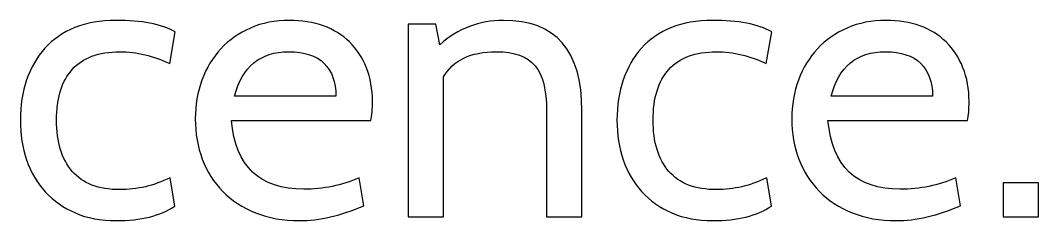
# Model space of a CAD drawing. Header units: centimetres. Extents: x -24 to 24.1, y -20.7 to 0.5.
# Drawn here: x 19.912 to 22.106, y -1.561 to -1.129 of the extents above; entities that cross this region are included whole.
import ezdxf

# ---------------------------------------------------------------- set-up
doc = ezdxf.new("R2010")
doc.units = ezdxf.units.CM
doc.header["$MEASUREMENT"] = 0
doc.layers.add('Layer 1', color=7, linetype='Continuous')

msp = doc.modelspace()

# ---------------------------------------------------------------- linework, layer by layer
at = {"layer": 'Layer 1', "color": 250}
for points, knots in [([(20.11877, -1.56081), (20.08547, -1.56081), (20.05611, -1.5553), (20.03071, -1.5443), (20.03071, -1.5443), (20.00531, -1.53329), (19.98372, -1.51805), (19.96594, -1.49858), (19.96594, -1.49858), (19.94816, -1.4791), (19.93476, -1.45624), (19.92573, -1.43), (19.92573, -1.43), (19.9167, -1.40375), (19.91218, -1.3751), (19.91218, -1.34406), (19.91218, -1.34406), (19.91218, -1.31245), (19.9167, -1.28352), (19.92573, -1.25728), (19.92573, -1.25728), (19.93476, -1.23103), (19.94788, -1.20831), (19.9651, -1.18912), (19.9651, -1.18912), (19.98231, -1.16993), (20.00376, -1.15511), (20.02944, -1.14467), (20.02944, -1.14467), (20.05513, -1.13423), (20.08462, -1.129), (20.11792, -1.129), (20.11792, -1.129), (20.17324, -1.129), (20.21585, -1.13719), (20.24577, -1.15356), (20.24577, -1.15356), (20.24577, -1.15356), (20.23391, -1.22214), (20.23391, -1.22214), (20.23391, -1.22214), (20.19892, -1.20521), (20.16308, -1.19674), (20.12639, -1.19674), (20.12639, -1.19674), (20.08067, -1.19674), (20.04652, -1.20944), (20.02394, -1.23484), (20.02394, -1.23484), (20.00136, -1.26024), (19.99007, -1.29665), (19.99007, -1.34406), (19.99007, -1.34406), (19.99007, -1.39147), (20.00136, -1.4283), (20.02394, -1.45455), (20.02394, -1.45455), (20.04652, -1.4808), (20.08067, -1.49392), (20.12639, -1.49392), (20.12639, -1.49392), (20.16364, -1.49392), (20.19977, -1.48545), (20.23476, -1.46852), (20.23476, -1.46852), (20.23476, -1.46852), (20.24492, -1.52948), (20.24492, -1.52948), (20.24492, -1.52948), (20.21388, -1.55036), (20.17183, -1.56081), (20.11877, -1.56081)], [0, 0, 0, 0, 0.05263158, 0.05263158, 0.05263158, 0.05263158, 0.10526316, 0.10526316, 0.10526316, 0.10526316, 0.15789474, 0.15789474, 0.15789474, 0.15789474, 0.21052632, 0.21052632, 0.21052632, 0.21052632, 0.26315789, 0.26315789, 0.26315789, 0.26315789, 0.31578947, 0.31578947, 0.31578947, 0.31578947, 0.36842105, 0.36842105, 0.36842105, 0.36842105, 0.42105263, 0.42105263, 0.42105263, 0.42105263, 0.47368421, 0.47368421, 0.47368421, 0.47368421, 0.52631579, 0.52631579, 0.52631579, 0.52631579, 0.57894737, 0.57894737, 0.57894737, 0.57894737, 0.63157895, 0.63157895, 0.63157895, 0.63157895, 0.68421053, 0.68421053, 0.68421053, 0.68421053, 0.73684211, 0.73684211, 0.73684211, 0.73684211, 0.78947368, 0.78947368, 0.78947368, 0.78947368, 0.84210526, 0.84210526, 0.84210526, 0.84210526, 0.89473684, 0.89473684, 0.89473684, 0.89473684, 1, 1, 1, 1]), ([(20.66741, -1.34491), (20.66741, -1.34491), (20.36684, -1.34491), (20.36684, -1.34491), (20.36684, -1.34491), (20.37587, -1.44368), (20.4278, -1.49307), (20.52263, -1.49307), (20.52263, -1.49307), (20.56496, -1.49307), (20.60475, -1.48489), (20.64201, -1.46852), (20.64201, -1.46852), (20.64201, -1.46852), (20.65217, -1.52863), (20.65217, -1.52863), (20.65217, -1.52863), (20.60306, -1.55008), (20.55678, -1.56081), (20.51331, -1.56081), (20.51331, -1.56081), (20.47832, -1.56081), (20.44685, -1.55516), (20.41891, -1.54387), (20.41891, -1.54387), (20.39097, -1.53258), (20.3674, -1.5172), (20.34821, -1.49773), (20.34821, -1.49773), (20.32902, -1.47826), (20.31435, -1.45511), (20.30419, -1.4283), (20.30419, -1.4283), (20.29403, -1.40149), (20.28895, -1.37256), (20.28895, -1.34152), (20.28895, -1.34152), (20.28895, -1.3116), (20.29374, -1.28366), (20.30334, -1.2577), (20.30334, -1.2577), (20.31294, -1.23173), (20.32648, -1.2093), (20.34398, -1.19039), (20.34398, -1.19039), (20.36148, -1.17148), (20.38279, -1.15652), (20.4079, -1.14552), (20.4079, -1.14552), (20.43302, -1.13451), (20.4611, -1.129), (20.49215, -1.129), (20.49215, -1.129), (20.51868, -1.129), (20.54295, -1.13296), (20.56496, -1.14086), (20.56496, -1.14086), (20.58697, -1.14876), (20.60574, -1.16033), (20.62126, -1.17557), (20.62126, -1.17557), (20.63679, -1.19081), (20.64892, -1.2093), (20.65767, -1.23103), (20.65767, -1.23103), (20.66642, -1.25276), (20.67079, -1.27717), (20.67079, -1.30427), (20.67079, -1.30427), (20.67079, -1.32007), (20.66967, -1.33362), (20.66741, -1.34491)], [0, 0, 0, 0, 0.05263158, 0.05263158, 0.05263158, 0.05263158, 0.10526316, 0.10526316, 0.10526316, 0.10526316, 0.15789474, 0.15789474, 0.15789474, 0.15789474, 0.21052632, 0.21052632, 0.21052632, 0.21052632, 0.26315789, 0.26315789, 0.26315789, 0.26315789, 0.31578947, 0.31578947, 0.31578947, 0.31578947, 0.36842105, 0.36842105, 0.36842105, 0.36842105, 0.42105263, 0.42105263, 0.42105263, 0.42105263, 0.47368421, 0.47368421, 0.47368421, 0.47368421, 0.52631579, 0.52631579, 0.52631579, 0.52631579, 0.57894737, 0.57894737, 0.57894737, 0.57894737, 0.63157895, 0.63157895, 0.63157895, 0.63157895, 0.68421053, 0.68421053, 0.68421053, 0.68421053, 0.73684211, 0.73684211, 0.73684211, 0.73684211, 0.78947368, 0.78947368, 0.78947368, 0.78947368, 0.84210526, 0.84210526, 0.84210526, 0.84210526, 0.89473684, 0.89473684, 0.89473684, 0.89473684, 1, 1, 1, 1]), ([(21.12208, -1.55234), (21.12208, -1.55234), (21.04587, -1.55234), (21.04587, -1.55234), (21.04587, -1.55234), (21.04587, -1.55234), (21.04587, -1.32374), (21.04587, -1.32374), (21.04587, -1.32374), (21.04587, -1.27915), (21.03755, -1.24683), (21.0209, -1.2268), (21.0209, -1.2268), (21.00425, -1.20676), (20.97645, -1.19674), (20.9375, -1.19674), (20.9375, -1.19674), (20.88219, -1.19674), (20.84437, -1.2148), (20.82405, -1.25093), (20.82405, -1.25093), (20.82405, -1.25093), (20.82405, -1.55234), (20.82405, -1.55234), (20.82405, -1.55234), (20.82405, -1.55234), (20.74785, -1.55234), (20.74785, -1.55234), (20.74785, -1.55234), (20.74785, -1.55234), (20.74785, -1.13747), (20.74785, -1.13747), (20.74785, -1.13747), (20.74785, -1.13747), (20.80711, -1.13747), (20.80711, -1.13747), (20.80711, -1.13747), (20.80711, -1.13747), (20.81558, -1.1815), (20.81558, -1.1815), (20.81558, -1.1815), (20.85509, -1.1465), (20.90081, -1.129), (20.95274, -1.129), (20.95274, -1.129), (21.06563, -1.129), (21.12208, -1.19392), (21.12208, -1.32374), (21.12208, -1.32374), (21.12208, -1.32374), (21.12208, -1.55234), (21.12208, -1.55234)], [0, 0, 0, 0, 0.07142857, 0.07142857, 0.07142857, 0.07142857, 0.14285714, 0.14285714, 0.14285714, 0.14285714, 0.21428571, 0.21428571, 0.21428571, 0.21428571, 0.28571429, 0.28571429, 0.28571429, 0.28571429, 0.35714286, 0.35714286, 0.35714286, 0.35714286, 0.42857143, 0.42857143, 0.42857143, 0.42857143, 0.5, 0.5, 0.5, 0.5, 0.57142857, 0.57142857, 0.57142857, 0.57142857, 0.64285714, 0.64285714, 0.64285714, 0.64285714, 0.71428571, 0.71428571, 0.71428571, 0.71428571, 0.78571429, 0.78571429, 0.78571429, 0.78571429, 0.85714286, 0.85714286, 0.85714286, 0.85714286, 1, 1, 1, 1]), ([(21.40402, -1.56081), (21.37072, -1.56081), (21.34136, -1.5553), (21.31596, -1.5443), (21.31596, -1.5443), (21.29056, -1.53329), (21.26897, -1.51805), (21.25119, -1.49858), (21.25119, -1.49858), (21.23341, -1.4791), (21.22001, -1.45624), (21.21098, -1.43), (21.21098, -1.43), (21.20195, -1.40375), (21.19743, -1.3751), (21.19743, -1.34406), (21.19743, -1.34406), (21.19743, -1.31245), (21.20195, -1.28352), (21.21098, -1.25728), (21.21098, -1.25728), (21.22001, -1.23103), (21.23313, -1.20831), (21.25035, -1.18912), (21.25035, -1.18912), (21.26756, -1.16993), (21.28901, -1.15511), (21.31469, -1.14467), (21.31469, -1.14467), (21.34038, -1.13423), (21.36987, -1.129), (21.40317, -1.129), (21.40317, -1.129), (21.45849, -1.129), (21.5011, -1.13719), (21.53102, -1.15356), (21.53102, -1.15356), (21.53102, -1.15356), (21.51916, -1.22214), (21.51916, -1.22214), (21.51916, -1.22214), (21.48417, -1.20521), (21.44833, -1.19674), (21.41164, -1.19674), (21.41164, -1.19674), (21.36592, -1.19674), (21.33177, -1.20944), (21.30919, -1.23484), (21.30919, -1.23484), (21.28661, -1.26024), (21.27532, -1.29665), (21.27532, -1.34406), (21.27532, -1.34406), (21.27532, -1.39147), (21.28661, -1.4283), (21.30919, -1.45455), (21.30919, -1.45455), (21.33177, -1.4808), (21.36592, -1.49392), (21.41164, -1.49392), (21.41164, -1.49392), (21.44889, -1.49392), (21.48502, -1.48545), (21.52001, -1.46852), (21.52001, -1.46852), (21.52001, -1.46852), (21.53017, -1.52948), (21.53017, -1.52948), (21.53017, -1.52948), (21.49913, -1.55036), (21.45708, -1.56081), (21.40402, -1.56081)], [0, 0, 0, 0, 0.05263158, 0.05263158, 0.05263158, 0.05263158, 0.10526316, 0.10526316, 0.10526316, 0.10526316, 0.15789474, 0.15789474, 0.15789474, 0.15789474, 0.21052632, 0.21052632, 0.21052632, 0.21052632, 0.26315789, 0.26315789, 0.26315789, 0.26315789, 0.31578947, 0.31578947, 0.31578947, 0.31578947, 0.36842105, 0.36842105, 0.36842105, 0.36842105, 0.42105263, 0.42105263, 0.42105263, 0.42105263, 0.47368421, 0.47368421, 0.47368421, 0.47368421, 0.52631579, 0.52631579, 0.52631579, 0.52631579, 0.57894737, 0.57894737, 0.57894737, 0.57894737, 0.63157895, 0.63157895, 0.63157895, 0.63157895, 0.68421053, 0.68421053, 0.68421053, 0.68421053, 0.73684211, 0.73684211, 0.73684211, 0.73684211, 0.78947368, 0.78947368, 0.78947368, 0.78947368, 0.84210526, 0.84210526, 0.84210526, 0.84210526, 0.89473684, 0.89473684, 0.89473684, 0.89473684, 1, 1, 1, 1]), ([(21.95266, -1.34491), (21.95266, -1.34491), (21.65209, -1.34491), (21.65209, -1.34491), (21.65209, -1.34491), (21.66112, -1.44368), (21.71305, -1.49307), (21.80788, -1.49307), (21.80788, -1.49307), (21.85021, -1.49307), (21.89, -1.48489), (21.92726, -1.46852), (21.92726, -1.46852), (21.92726, -1.46852), (21.93742, -1.52863), (21.93742, -1.52863), (21.93742, -1.52863), (21.88831, -1.55008), (21.84203, -1.56081), (21.79856, -1.56081), (21.79856, -1.56081), (21.76357, -1.56081), (21.7321, -1.55516), (21.70416, -1.54387), (21.70416, -1.54387), (21.67622, -1.53258), (21.65265, -1.5172), (21.63346, -1.49773), (21.63346, -1.49773), (21.61427, -1.47826), (21.5996, -1.45511), (21.58944, -1.4283), (21.58944, -1.4283), (21.57928, -1.40149), (21.5742, -1.37256), (21.5742, -1.34152), (21.5742, -1.34152), (21.5742, -1.3116), (21.57899, -1.28366), (21.58859, -1.2577), (21.58859, -1.2577), (21.59819, -1.23173), (21.61173, -1.2093), (21.62923, -1.19039), (21.62923, -1.19039), (21.64673, -1.17148), (21.66804, -1.15652), (21.69315, -1.14552), (21.69315, -1.14552), (21.71827, -1.13451), (21.74635, -1.129), (21.7774, -1.129), (21.7774, -1.129), (21.80393, -1.129), (21.8282, -1.13296), (21.85021, -1.14086), (21.85021, -1.14086), (21.87222, -1.14876), (21.89099, -1.16033), (21.90651, -1.17557), (21.90651, -1.17557), (21.92204, -1.19081), (21.93417, -1.2093), (21.94292, -1.23103), (21.94292, -1.23103), (21.95167, -1.25276), (21.95604, -1.27717), (21.95604, -1.30427), (21.95604, -1.30427), (21.95604, -1.32007), (21.95492, -1.33362), (21.95266, -1.34491)], [0, 0, 0, 0, 0.05263158, 0.05263158, 0.05263158, 0.05263158, 0.10526316, 0.10526316, 0.10526316, 0.10526316, 0.15789474, 0.15789474, 0.15789474, 0.15789474, 0.21052632, 0.21052632, 0.21052632, 0.21052632, 0.26315789, 0.26315789, 0.26315789, 0.26315789, 0.31578947, 0.31578947, 0.31578947, 0.31578947, 0.36842105, 0.36842105, 0.36842105, 0.36842105, 0.42105263, 0.42105263, 0.42105263, 0.42105263, 0.47368421, 0.47368421, 0.47368421, 0.47368421, 0.52631579, 0.52631579, 0.52631579, 0.52631579, 0.57894737, 0.57894737, 0.57894737, 0.57894737, 0.63157895, 0.63157895, 0.63157895, 0.63157895, 0.68421053, 0.68421053, 0.68421053, 0.68421053, 0.73684211, 0.73684211, 0.73684211, 0.73684211, 0.78947368, 0.78947368, 0.78947368, 0.78947368, 0.84210526, 0.84210526, 0.84210526, 0.84210526, 0.89473684, 0.89473684, 0.89473684, 0.89473684, 1, 1, 1, 1]), ([(20.49045, -1.19674), (20.42893, -1.19674), (20.38998, -1.22863), (20.37361, -1.29241), (20.37361, -1.29241), (20.37361, -1.29241), (20.59205, -1.29241), (20.59205, -1.29241), (20.59205, -1.29241), (20.59205, -1.26193), (20.58359, -1.23837), (20.56665, -1.22172), (20.56665, -1.22172), (20.54972, -1.20506), (20.52432, -1.19674), (20.49045, -1.19674)], [0, 0, 0, 0, 0.2, 0.2, 0.2, 0.2, 0.4, 0.4, 0.4, 0.4, 0.6, 0.6, 0.6, 0.6, 1, 1, 1, 1]), ([(21.7757, -1.19674), (21.71418, -1.19674), (21.67523, -1.22863), (21.65886, -1.29241), (21.65886, -1.29241), (21.65886, -1.29241), (21.8773, -1.29241), (21.8773, -1.29241), (21.8773, -1.29241), (21.8773, -1.26193), (21.86884, -1.23837), (21.8519, -1.22172), (21.8519, -1.22172), (21.83497, -1.20506), (21.80957, -1.19674), (21.7757, -1.19674)], [0, 0, 0, 0, 0.2, 0.2, 0.2, 0.2, 0.4, 0.4, 0.4, 0.4, 0.6, 0.6, 0.6, 0.6, 1, 1, 1, 1]), ([(22.10591, -1.55234), (22.10591, -1.55234), (22.02971, -1.55234), (22.02971, -1.55234), (22.02971, -1.55234), (22.02971, -1.55234), (22.02971, -1.47953), (22.02971, -1.47953), (22.02971, -1.47953), (22.02971, -1.47953), (22.10591, -1.47953), (22.10591, -1.47953), (22.10591, -1.47953), (22.10591, -1.47953), (22.10591, -1.55234), (22.10591, -1.55234)], [0, 0, 0, 0, 0.2, 0.2, 0.2, 0.2, 0.4, 0.4, 0.4, 0.4, 0.6, 0.6, 0.6, 0.6, 1, 1, 1, 1])]:
    msp.add_open_spline(points, degree=3, knots=knots, dxfattribs=at)

doc.saveas('drawing.dxf')
